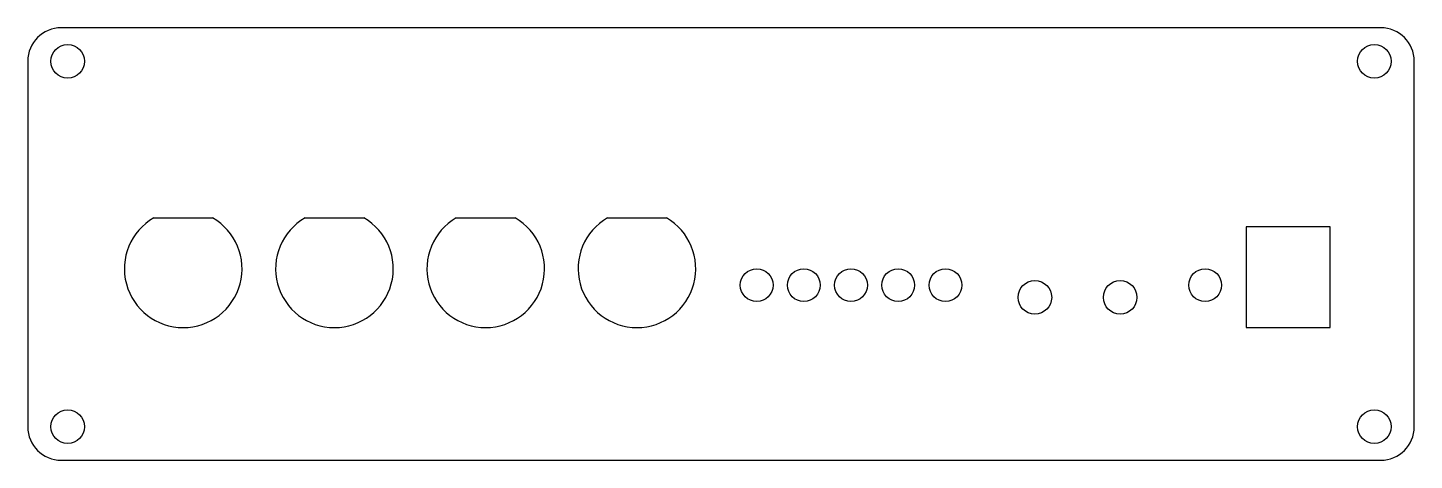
# Model space of a CAD drawing. Header units: millimetres. Extents: x -2 to 162, y -16 to 36.
import ezdxf

# ---------------------------------------------------------------- set-up
doc = ezdxf.new("R2010")
doc.units = ezdxf.units.MM
doc.layers.add('Pad001', color=7, linetype='CONTINUOUS')

msp = doc.modelspace()

# ---------------------------------------------------------------- linework, layer by layer
at = {"layer": 'Pad001'}
for p, q in [((1.5, 35.7), (1.5, 35.7, 1.6)), ((158.5, 35.7), (1.5, 35.7)), ((158.5, 35.7, 1.6), (1.5, 35.7, 1.6)), ((1.5, 35.7), (1.5, 35.7, 1.6)), ((158.5, 35.7), (1.5, 35.7)), ((158.5, 35.7, 1.6), (1.5, 35.7, 1.6)), ((158.5, 35.7), (158.5, 35.7, 1.6)), ((158.5, 35.7), (158.5, 35.7, 1.6)), ((-2.5, 31.7), (-2.5, 31.7, 1.6)), ((-2.5, 31.7), (-2.5, 31.7, 1.6)), ((-2.5, 31.7), (-2.5, -11.8)), ((-2.5, 31.7, 1.6), (-2.5, -11.8, 1.6)), ((-2.5, 31.7), (-2.5, -11.8)), ((-2.5, 31.7, 1.6), (-2.5, -11.8, 1.6)), ((4.25, 31.7), (4.25, 31.7, 1.6)), ((4.25, 31.7), (4.25, 31.7, 1.6)), ((159.75, 31.7), (159.75, 31.7, 1.6)), ((159.75, 31.7), (159.75, 31.7, 1.6)), ((162.5, 31.7), (162.5, 31.7, 1.6)), ((162.5, -11.8), (162.5, 31.7)), ((162.5, -11.8, 1.6), (162.5, 31.7, 1.6)), ((162.5, 31.7), (162.5, 31.7, 1.6)), ((162.5, -11.8), (162.5, 31.7)), ((162.5, -11.8, 1.6), (162.5, 31.7, 1.6)), ((12.5, 13.0622), (12.5, 13.0622, 1.6)), ((12.5, 13.0622), (12.5, 13.0622, 1.6)), ((12.5, 13.0622), (19.5, 13.0622)), ((12.5, 13.0622, 1.6), (19.5, 13.0622, 1.6)), ((12.5, 13.0622), (19.5, 13.0622)), ((12.5, 13.0622, 1.6), (19.5, 13.0622, 1.6)), ((19.5, 13.0622), (19.5, 13.0622, 1.6)), ((19.5, 13.0622), (19.5, 13.0622, 1.6)), ((30.5, 13.0622), (30.5, 13.0622, 1.6)), ((30.5, 13.0622), (30.5, 13.0622, 1.6)), ((30.5, 13.0622), (37.5, 13.0622)), ((30.5, 13.0622, 1.6), (37.5, 13.0622, 1.6)), ((30.5, 13.0622), (37.5, 13.0622)), ((30.5, 13.0622, 1.6), (37.5, 13.0622, 1.6)), ((37.5, 13.0622), (37.5, 13.0622, 1.6)), ((37.5, 13.0622), (37.5, 13.0622, 1.6)), ((48.5, 13.0622), (48.5, 13.0622, 1.6)), ((48.5, 13.0622), (48.5, 13.0622, 1.6)), ((48.5, 13.0622), (55.5, 13.0622)), ((48.5, 13.0622, 1.6), (55.5, 13.0622, 1.6)), ((48.5, 13.0622), (55.5, 13.0622)), ((48.5, 13.0622, 1.6), (55.5, 13.0622, 1.6)), ((55.5, 13.0622), (55.5, 13.0622, 1.6)), ((55.5, 13.0622), (55.5, 13.0622, 1.6)), ((66.5, 13.0622), (66.5, 13.0622, 1.6)), ((66.5, 13.0622), (66.5, 13.0622, 1.6)), ((66.5, 13.0622), (73.5, 13.0622)), ((66.5, 13.0622, 1.6), (73.5, 13.0622, 1.6)), ((66.5, 13.0622), (73.5, 13.0622)), ((66.5, 13.0622, 1.6), (73.5, 13.0622, 1.6)), ((73.5, 13.0622), (73.5, 13.0622, 1.6)), ((73.5, 13.0622), (73.5, 13.0622, 1.6)), ((142.5, 12), (142.5, 12, 1.6)), ((152.5, 12), (142.5, 12)), ((152.5, 12, 1.6), (142.5, 12, 1.6)), ((142.5, 12), (142.5, 12, 1.6)), ((142.5, 12), (142.5, 0)), ((142.5, 12, 1.6), (142.5, 0, 1.6)), ((152.5, 12), (142.5, 12)), ((142.5, 12), (142.5, 0)), ((152.5, 12, 1.6), (142.5, 12, 1.6)), ((142.5, 12, 1.6), (142.5, 0, 1.6)), ((152.5, 12), (152.5, 12, 1.6)), ((152.5, 12), (152.5, 12, 1.6)), ((152.5, 0), (152.5, 12)), ((152.5, 0, 1.6), (152.5, 12, 1.6)), ((152.5, 0), (152.5, 12)), ((152.5, 0, 1.6), (152.5, 12, 1.6)), ((86.2, 5.05), (86.2, 5.05, 1.6)), ((86.2, 5.05), (86.2, 5.05, 1.6)), ((91.8, 5.05), (91.8, 5.05, 1.6)), ((91.8, 5.05), (91.8, 5.05, 1.6)), ((97.42, 5.05), (97.42, 5.05, 1.6)), ((97.42, 5.05), (97.42, 5.05, 1.6)), ((103.04, 5.05), (103.04, 5.05, 1.6)), ((103.04, 5.05), (103.04, 5.05, 1.6)), ((108.66, 5.05), (108.66, 5.05, 1.6)), ((108.66, 5.05), (108.66, 5.05, 1.6)), ((139.56, 5.05), (139.56, 5.05, 1.6)), ((139.56, 5.05), (139.56, 5.05, 1.6)), ((119.35, 3.6), (119.35, 3.6, 1.6)), ((119.35, 3.6), (119.35, 3.6, 1.6)), ((129.5, 3.6), (129.5, 3.6, 1.6)), ((129.5, 3.6), (129.5, 3.6, 1.6)), ((142.5, 0), (142.5, 0, 1.6)), ((142.5, 0), (142.5, 0, 1.6)), ((142.5, 0), (152.5, 0)), ((142.5, 0, 1.6), (152.5, 0, 1.6)), ((142.5, 0), (152.5, 0)), ((142.5, 0, 1.6), (152.5, 0, 1.6)), ((152.5, 0), (152.5, 0, 1.6)), ((152.5, 0), (152.5, 0, 1.6)), ((-2.5, -11.8), (-2.5, -11.8, 1.6)), ((-2.5, -11.8), (-2.5, -11.8, 1.6)), ((4.25, -11.8), (4.25, -11.8, 1.6)), ((4.25, -11.8), (4.25, -11.8, 1.6)), ((159.75, -11.8), (159.75, -11.8, 1.6)), ((159.75, -11.8), (159.75, -11.8, 1.6)), ((162.5, -11.8), (162.5, -11.8, 1.6)), ((162.5, -11.8), (162.5, -11.8, 1.6)), ((1.5, -15.8), (1.5, -15.8, 1.6)), ((1.5, -15.8), (158.5, -15.8)), ((1.5, -15.8, 1.6), (158.5, -15.8, 1.6)), ((1.5, -15.8), (1.5, -15.8, 1.6)), ((1.5, -15.8), (158.5, -15.8)), ((1.5, -15.8, 1.6), (158.5, -15.8, 1.6)), ((158.5, -15.8), (158.5, -15.8, 1.6)), ((158.5, -15.8), (158.5, -15.8, 1.6))]:
    msp.add_line(p, q, dxfattribs=at)
for centre, radius in [((2.25, 31.7), 2), ((2.25, 31.7), 2), ((2.25, 31.7), 2), ((2.25, 31.7), 2), ((157.75, 31.7), 2), ((157.75, 31.7), 2), ((157.75, 31.7), 2), ((157.75, 31.7), 2), ((84.25, 5.05), 1.95), ((84.25, 5.05), 1.95), ((84.25, 5.05), 1.95), ((84.25, 5.05), 1.95), ((89.85, 5.05), 1.95), ((89.85, 5.05), 1.95), ((89.85, 5.05), 1.95), ((89.85, 5.05), 1.95), ((95.47, 5.05), 1.95), ((95.47, 5.05), 1.95), ((95.47, 5.05), 1.95), ((95.47, 5.05), 1.95), ((101.09, 5.05), 1.95), ((101.09, 5.05), 1.95), ((101.09, 5.05), 1.95), ((101.09, 5.05), 1.95), ((106.71, 5.05), 1.95), ((106.71, 5.05), 1.95), ((106.71, 5.05), 1.95), ((106.71, 5.05), 1.95), ((137.61, 5.05), 1.95), ((137.61, 5.05), 1.95), ((137.61, 5.05), 1.95), ((137.61, 5.05), 1.95), ((117.35, 3.6), 2), ((117.35, 3.6), 2), ((117.35, 3.6), 2), ((117.35, 3.6), 2), ((127.5, 3.6), 2), ((127.5, 3.6), 2), ((127.5, 3.6), 2), ((127.5, 3.6), 2), ((2.25, -11.8), 2), ((2.25, -11.8), 2), ((2.25, -11.8), 2), ((2.25, -11.8), 2), ((157.75, -11.8), 2), ((157.75, -11.8), 2), ((157.75, -11.8), 2), ((157.75, -11.8), 2)]:
    msp.add_circle(centre, radius, dxfattribs=at)
for centre, radius, start, end in [((1.5, 31.7), 4, 90, 180), ((1.5, 31.7, 1.6), 4, 90, 180), ((1.5, 31.7), 4, 90, 180), ((1.5, 31.7, 1.6), 4, 90, 180), ((158.5, 31.7), 4, 0, 90), ((158.5, 31.7, 1.6), 4, 0, 90), ((158.5, 31.7), 4, 0, 90), ((158.5, 31.7, 1.6), 4, 0, 90), ((16, 7), 7, 120, 60), ((16, 7, 1.6), 7, 120, 60), ((16, 7), 7, 120, 60), ((16, 7, 1.6), 7, 120, 60), ((34, 7), 7, 120, 60), ((34, 7, 1.6), 7, 120, 60), ((34, 7), 7, 120, 60), ((34, 7, 1.6), 7, 120, 60), ((52, 7), 7, 120, 60), ((52, 7, 1.6), 7, 120, 60), ((52, 7), 7, 120, 60), ((52, 7, 1.6), 7, 120, 60), ((70, 7), 7, 120, 60), ((70, 7, 1.6), 7, 120, 60), ((70, 7), 7, 120, 60), ((70, 7, 1.6), 7, 120, 60), ((1.5, -11.8), 4, 180, -90), ((1.5, -11.8, 1.6), 4, 180, -90), ((1.5, -11.8), 4, 180, -90), ((1.5, -11.8, 1.6), 4, 180, -90), ((158.5, -11.8), 4, -90, 0), ((158.5, -11.8, 1.6), 4, -90, 0), ((158.5, -11.8), 4, -90, 0), ((158.5, -11.8, 1.6), 4, -90, 0)]:
    msp.add_arc(centre, radius, start, end, dxfattribs=at)

doc.saveas('drawing.dxf')
